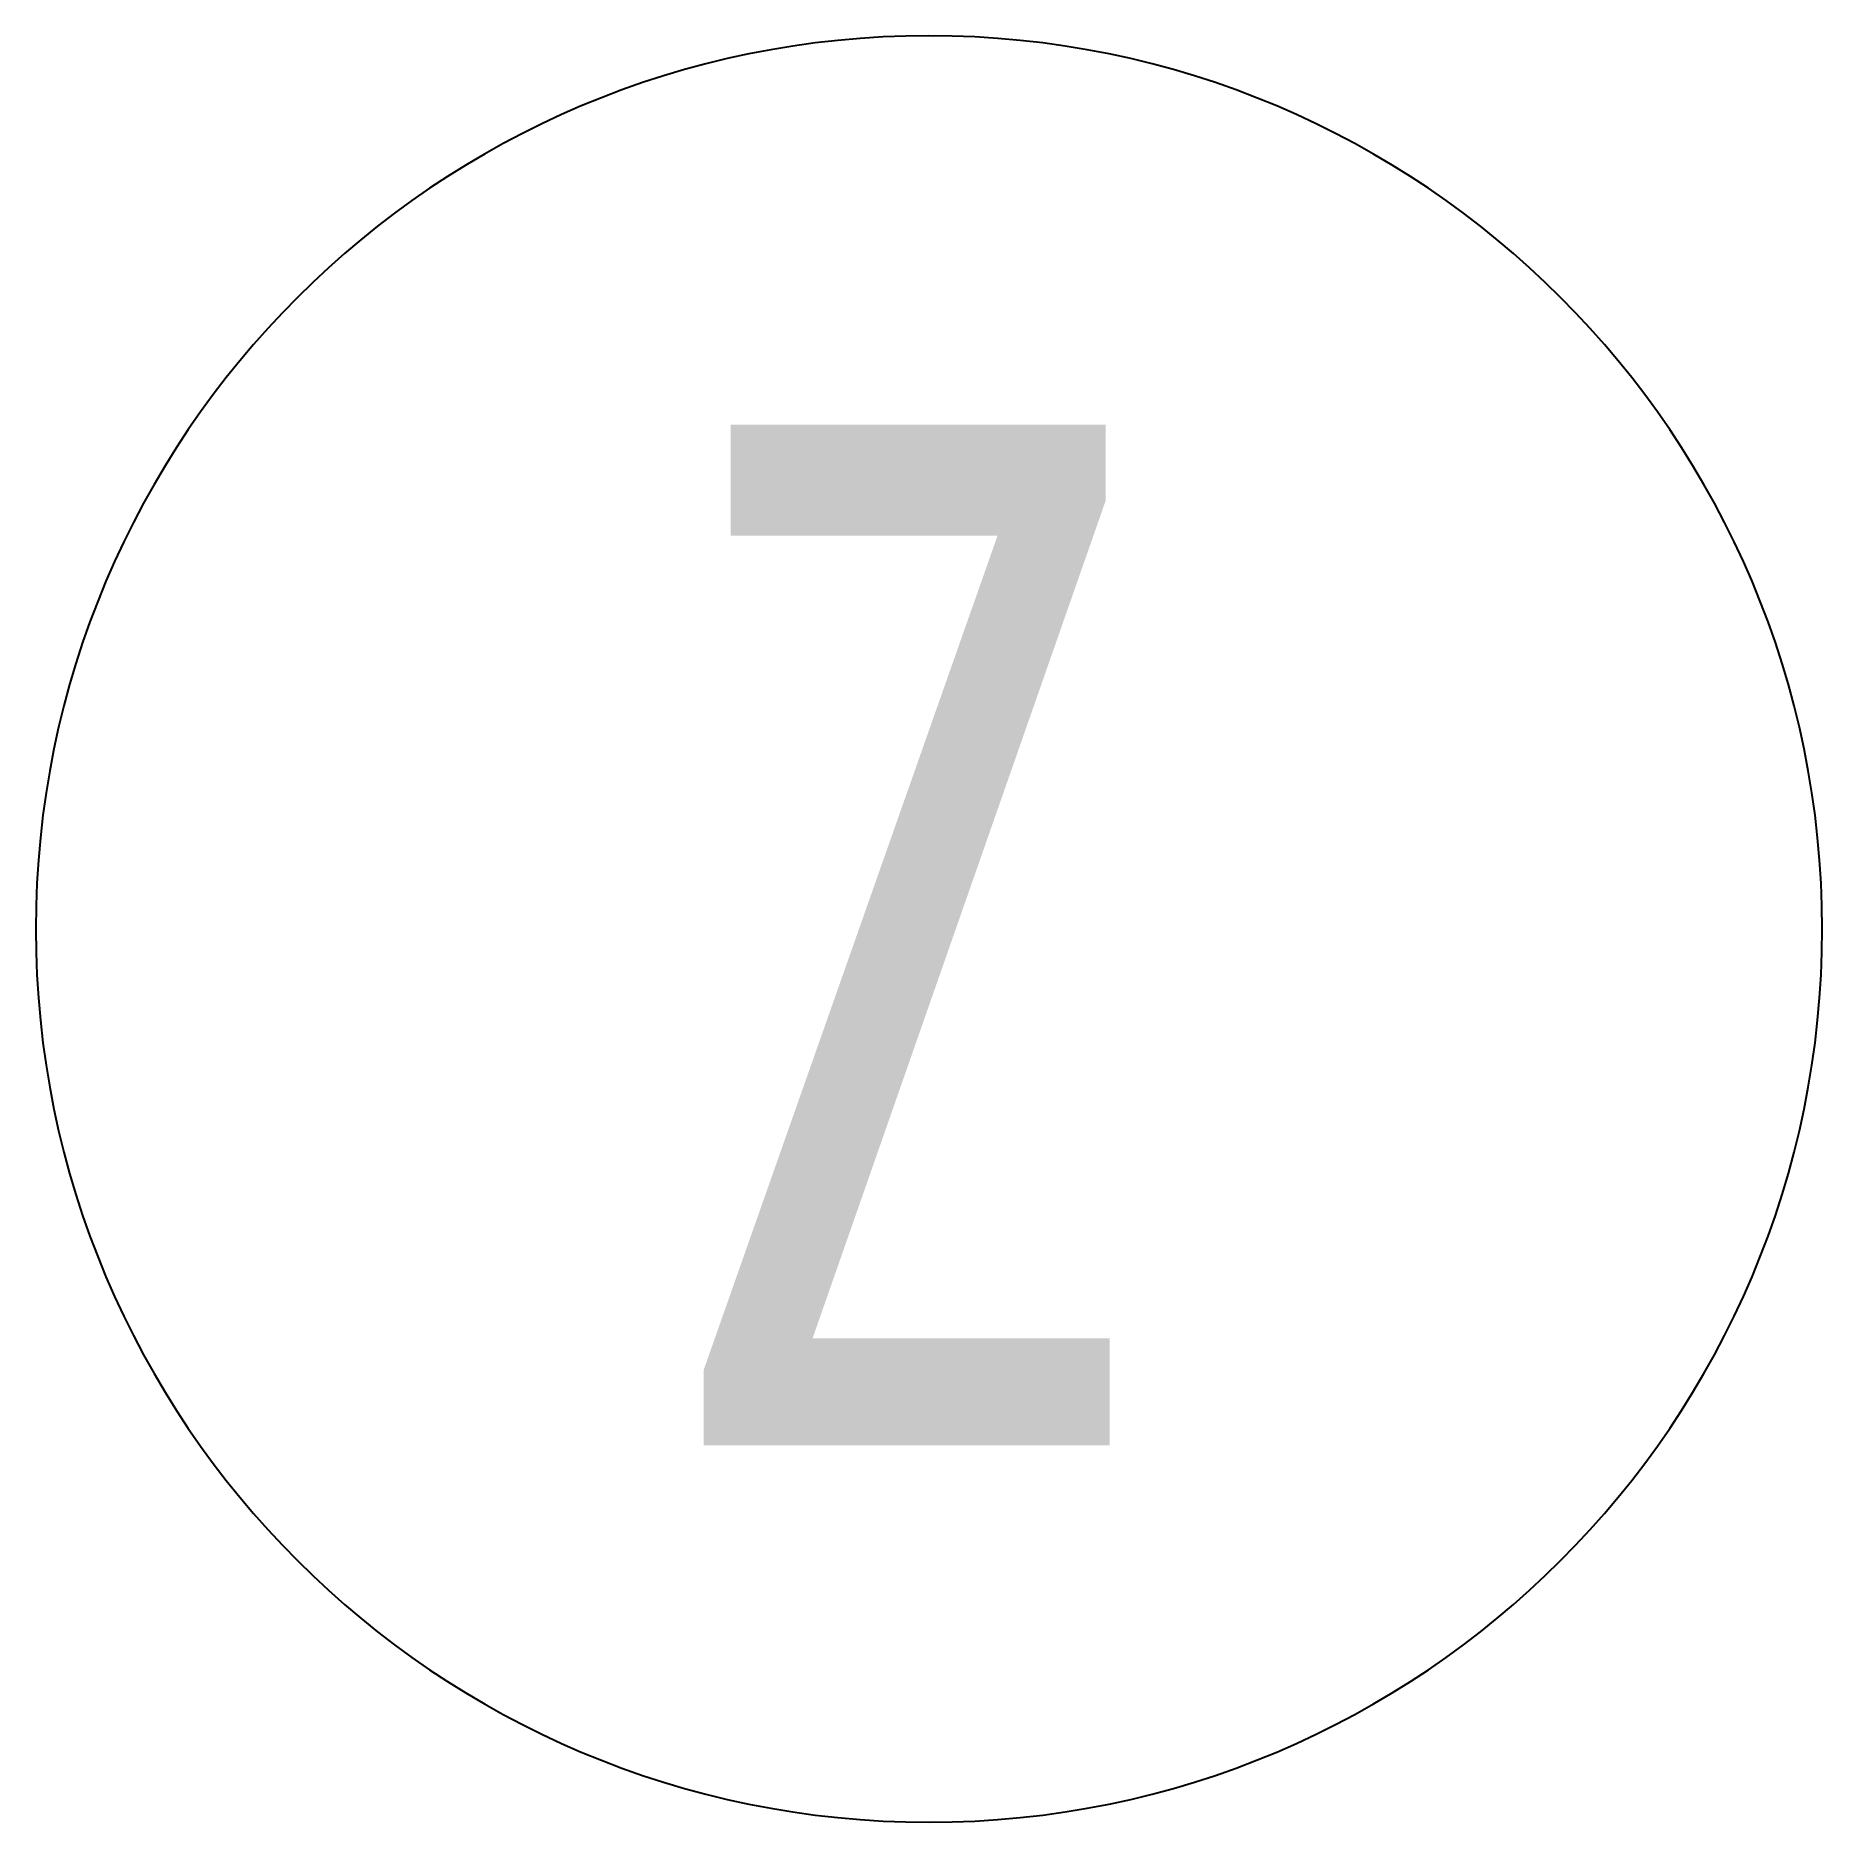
# Model space of a CAD drawing. Extents: x -3.5 to 3.5, y -3.5 to 3.5.
import ezdxf
from ezdxf.enums import TextEntityAlignment as Align

# ---------------------------------------------------------------- set-up
doc = ezdxf.new("R2010")
doc.units = 0
doc.header["$MEASUREMENT"] = 0
doc.layers.get('0').update_dxf_attribs({"linetype": 'CONTINUOUS'})
doc.layers.add('GICAD_POU_TEXTS', color=7, linetype='CONTINUOUS')
doc.styles.add('LZ_FONTS_FS', font='simfang0.ttf', dxfattribs={"width": 0.7})

msp = doc.modelspace()

# ---------------------------------------------------------------- linework, layer by layer
at = {"color": 1}
msp.add_ellipse((0, 0), major_axis=(3.5, 0), ratio=1, start_param=3.141593, end_param=9.424778, dxfattribs=at)

# ---------------------------------------------------------------- texts
at = {"layer": 'GICAD_POU_TEXTS', "color": 1, "style": 'LZ_FONTS_FS', "width": 0.72}
msp.add_text('Z', height=4, dxfattribs=at).set_placement((-0.088, -2.0234), align=Align.CENTER)

doc.saveas('drawing.dxf')
